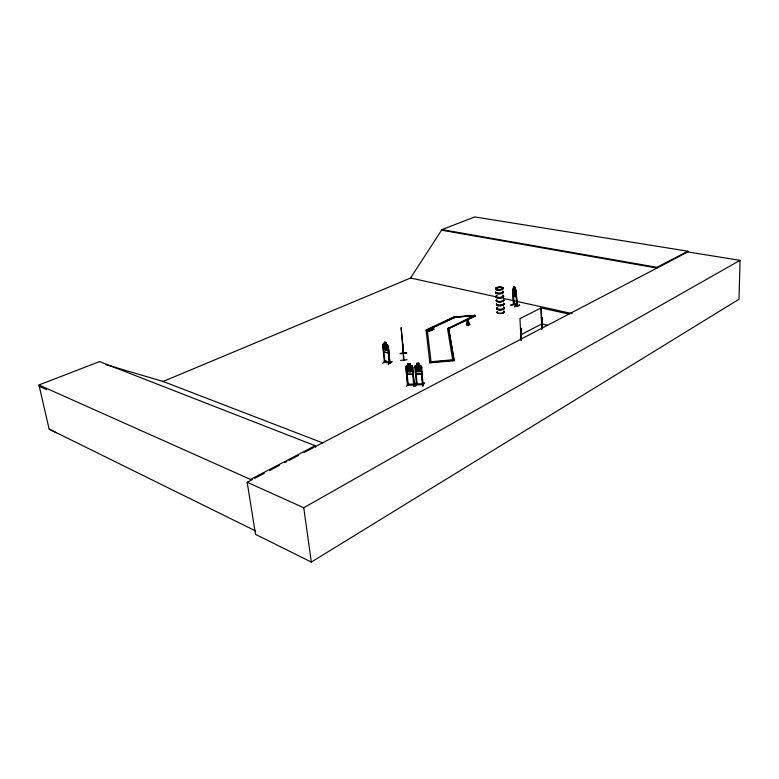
<?xml version="1.0" encoding="UTF-8"?>
<svg xmlns="http://www.w3.org/2000/svg" width="779" height="779" viewBox="0 0 779 779"><rect width="100%" height="100%" fill="white"/><g stroke="black" fill="none" stroke-linecap="round" stroke-linejoin="round"><path stroke-width="1.17" d="M56.419 432.773L49.135 429.102L38.95 384.982L99.546 361.602L315.154 445.715L315.349 447.204L314.726 446.961L687.838 251.929L687.847 251.208L474.781 216.922L441.946 229.601L410.543 278.035L163.113 381.457L105.555 364.533M467.663 324.999L467.819 321.055L468.228 324.989C464.878 325.671 469.143 316.995 467.838 323.129M687.838 251.929L740.05 260.352L738.989 299.253L311.327 562.078L255.502 534.345L247.186 482.259L252.542 479.465M501.501 289.243L501.978 289.067M496.613 288.24L497.654 288.133M466.972 324.736C466.095 316.693 471.042 323.947 468.228 324.989M467.205 324.911L467.653 321.036M467.03 324.531L467.624 320.977M388.77 350.891L388.37 352.819L384.174 352.059M511.131 305.144L515.951 303.683M406.346 372.187L407.31 374.251L412.588 374.183L413.104 372.06M415.275 371.856L416.229 373.959L421.527 373.881L422.033 371.787M382.606 363.326L386.15 360.628M406.57 386.296L408.011 383.064M415.48 385.994L416.561 383.122M416.862 382.801L415.859 386.004M422.724 385.926L423.776 382.693L422.734 385.586M422.432 384.096L417.067 383.862L417.145 384.602L415.567 367.522L414.905 367.63L415.567 367.522M423.143 383.813C422.987 384.359 421.624 385.186 416.522 384.622L414.759 366.208L415.528 365.526M421.527 373.881L416.239 373.92M414.185 386.209L415.256 383.287L413.844 386.121M413.707 384.836L412.11 367.746L412.734 367.737L412.11 367.746M414.272 384.203L413.532 384.388M413.805 385.868L414.915 383.005M421.03 367.542L421.692 367.435L421.03 367.542L422.598 384.563L421.069 367.445M423.172 383.911L423.075 384.563L421.546 366.12L419.219 365.4M416.765 363.326L419.024 363.296L416.755 363.355L417.028 365.536L415.967 366.227L416.327 370.142L417.602 371.807L419.715 371.778L420.689 370.083L420.339 366.159L419.151 365.478M416.94 365.468L414.759 366.208M407.573 384.164L414.175 384.086M408.284 384.768L408.235 384.174M412.588 374.183L407.31 374.251M415.489 365.458L420.748 365.409M411.799 365.692L412.588 366.432L414.243 384.845L412.519 366.461C412.169 365.147 408.624 365.546 411.39 366.471L411.75 370.385L410.776 372.08L408.673 372.109L407.398 370.453L407.027 366.529L408.089 365.818L407.894 363.705M407.807 363.637L410.066 363.608L407.797 363.666L408.079 365.848M407.992 365.779L406.55 365.77L405.81 366.549L407.631 384.923L405.898 366.549M406.628 367.824L405.966 367.931L406.628 367.824L408.177 384.914M406.531 365.799L411.789 365.721M497.684 288.337L497.245 288.094M385.06 361.612L384.388 362.206L382.723 344.678L383.336 344.036C386.102 345.389 382.557 340.287 386.131 342.487L386.238 344.581L387.514 344.776M385.021 362.186L382.762 344.649L383.365 344.114L387.553 344.756L388.234 345.496L389.909 363.111L388.351 346.752L387.845 346.674L389.296 363.024L390.036 363.004L384.485 362.235M405.888 366.578L406.58 365.838M513.799 288.454L513.264 288.834L514.043 304.628L513.517 304.56L513.03 288.035L516.126 289.954L516.983 306.011L516.01 290.888M388.195 364.299L391.808 361.807M389.237 362.42L389.977 362.42M383.278 350.063L384.096 352.147L388.409 352.79M387.543 344.717L386.335 344.503M383.297 344.065L384.534 344.318L384.368 342.283M384.573 344.299L383.735 344.824L384.115 348.573L385.186 350.316L386.89 350.579L387.64 349.119L387.26 345.37L386.277 344.561M416.463 384.008L417.086 383.989M408.196 384.271L407.456 384.29M496.924 288.016L497.09 288.045M247.186 482.259L303.761 507.752L740.05 260.352M254.684 478.335L264.334 473.291M269.7 470.497L279.349 465.452M284.705 462.648L286.847 461.528M288.99 460.408L298.639 455.364M304.005 452.56L313.655 447.516M315.154 445.715L250.517 479.445L38.95 384.982M441.946 229.601L656.97 267.324L687.847 251.208M520.995 328.319L520.46 328.465L520.995 328.319L521.55 339.079M541.746 329.585L541.58 317.647M541.746 317.793L542.34 328.3M520.781 334.814L541.853 323.889M403.97 360.064L401.117 327.579L403.619 353.403M403.347 353.442L403.288 352.848L403.6 353.423M467.828 323.928L466.124 324.804L468.13 325.349L469.98 324.512M426.395 329.809L428.859 330.598L426.999 330.442L454.43 317.744L454.313 316.868L474.421 315.476L447.847 328.68L474.45 315.953L475.346 316.167L474.421 315.476L454.352 317.335L426.123 330.627L427.32 330.52L426.395 329.809L453.514 317.063L454.391 317.277M475.346 316.167L447.545 329.011L475.307 315.69M429.716 330.919L429.424 331.387L429.307 330.413L431.108 330.257L429.336 330.734L428.732 329.624L428.859 330.598M432.413 329.644L432.121 330.111L432.004 329.147L433.806 328.981L432.004 329.147M428.606 329.274L453.544 317.53L474.421 315.476M431.624 329.478L429.696 329.166L431.527 329.011L432.121 330.111M430.027 329.011L431.547 329.322C430.349 327.141 432.725 330.491 433.825 329.303M416.989 383.998L417.047 384.612M416.424 384.505L423.201 384.407M413.552 384.105L413.571 384.826M414.233 384.826L407.583 384.904M416.366 383.891L417.057 383.881M407.534 384.797L414.233 384.69M516.594 305.329L517.129 305.387M516.574 305.456L517.09 305.387L513.858 304.297M519.661 305.329L514.646 306.712L519.661 305.349M514.676 306.644L519.476 304.988M513.458 303.976L513.984 304.063M384.32 361.631L384.933 361.719M516.156 291.064L517.149 305.962M513.419 295.445C510.751 290.304 516.555 300.363 516.36 295.007M514.919 288.921L514.851 286.984L513.712 286.516L514.812 287.032L515.25 296.263M467.351 324.346L467.867 324.23M384.845 361.709L384.914 362.303M389.763 362.517L385.079 361.797M416.473 384.485L416.522 383.862M516.828 305.806L516.068 292.037M400.202 353.374L406.657 352.809M407.125 359.723L400.581 360.395M431.05 361.738L452.735 359.791L452.852 360.804L447.506 328.534M454.108 360.171L429.813 362.362L429.862 362.868L454.147 360.687L448.704 328.426L447.808 328.193M501.91 289.009L501.832 289.389M431.926 328.991L433.806 328.981M429.696 329.166L432.102 329.79M426.999 330.442L428.908 330.432L429.404 331.065M427.019 330.763L428.927 330.754L429.424 331.387M429.229 330.267L431.108 330.257M431.138 330.578L429.258 330.588L428.732 329.624M403.707 360.102L402.431 343.851M389.422 362.323L389.568 362.917M383.414 345.993L382.781 345.993L383.287 346.071M387.718 346.762L388.224 346.84M392.051 361.884L391.71 361.495L388.273 364.27M384.953 361.884L389.315 362.459M441.995 230.243L656.97 268.064L656.97 267.324M496.096 296.838L410.582 278.015M503.224 298.406L572.098 313.577M569.098 314.103L540.986 307.89L541.794 329.439M541.278 317.686L541.882 317.725M541.23 317.822L541.756 317.686L542.203 328.378M541.687 323.86L547.51 325.213M447.847 328.68L448.743 328.904L454.147 360.687M424.136 382.995L423.094 385.887M422.783 385.868L423.737 382.684M162.694 381.301L322.857 442.959M513.828 289.067L514.89 289.506M514.013 292.505L515.075 292.953M517.11 305.943L513.517 304.56L512.894 289.613L513.838 304.667L513.458 304.005M39.242 386.267L46.565 389.617M49.135 429.102L255.658 530.986M432.024 329.468L432.442 329.955M431.108 328.504L431.527 329.011M429.336 330.734L429.745 331.231M428.411 329.77L428.83 330.277M431.956 329.313L431.42 328.358M514.861 288.892L515.464 289.739L515.153 294.423L514.091 293.975L513.439 292.261M406.424 372.138L407.368 374.154M469.124 324.473L467.965 320.967L469.075 324.687M474.45 315.953L474.323 315.076M468.744 324.872L467.906 321.036L468.237 323.119M303.761 507.752L311.327 562.078M427.281 330.043L431.147 362.751M426.084 330.15L429.862 362.868M406.687 353.121L400.231 353.705M387.845 346.674L389.481 362.926M410.066 363.608L410.251 365.74L409.997 363.676M419.024 363.296L419.131 365.507M454.313 316.868L454.43 317.744M402.655 343.705L403.035 350.238M513.712 286.516L514.179 295.816M520.82 328.271L521.433 340.228M520.635 328.504L521.258 340.462M521.073 340.413L519.944 318.572L541.152 307.919L542.048 328.232M502.883 295.426A3.837 1.295 -3.5 0 1 502.309 297.198A3.837 1.295 -3.5 0 1 497.138 297.432A3.837 1.295 -3.5 0 1 496.827 295.699M502.63 291.716A3.788 1.266 -3.5 0 1 500.459 293.81A3.788 1.266 -3.5 0 1 495.843 292.631M502.835 295.192A3.778 1.276 -3.5 0 1 502.26 296.935A3.778 1.276 -3.5 0 1 497.158 297.169A3.778 1.276 -3.5 0 1 496.856 295.465M502.874 295.893A3.778 1.276 -3.5 0 1 502.543 297.549A3.778 1.276 -3.5 0 1 497.703 297.987A3.778 1.276 -3.5 0 1 496.379 296.478M503.546 299.516A3.788 1.285 -3.5 0 1 499.923 301.463A3.788 1.285 -3.5 0 1 496.574 299.837M502.903 295.64A3.837 1.295 -3.5 0 1 502.319 297.412A3.837 1.295 -3.5 0 1 497.148 297.646A3.837 1.295 -3.5 0 1 496.836 295.913M502.65 291.239A3.837 1.276 -3.5 0 1 500.439 293.362A3.837 1.276 -3.5 0 1 495.765 292.174M503.059 291.278A3.788 1.256 -3.5 0 1 499.933 293.157A3.788 1.256 -3.5 0 1 495.804 291.93M503.555 299.691A3.778 1.285 -3.5 0 1 499.933 301.639A3.778 1.285 -3.5 0 1 496.583 300.012M502.659 291.453A3.837 1.276 -3.5 0 1 500.459 293.576A3.837 1.276 -3.5 0 1 495.775 292.388M503.565 307.277A3.817 1.324 -3.5 0 1 502.991 309.088A3.817 1.324 -3.5 0 1 497.839 309.321A3.817 1.324 -3.5 0 1 497.528 307.549M503.779 303.868A3.768 1.295 -3.5 0 1 500.663 305.796A3.768 1.295 -3.5 0 1 496.554 304.521M503.507 307.053A3.768 1.305 -3.5 0 1 502.942 308.835A3.768 1.305 -3.5 0 1 497.859 309.059A3.768 1.305 -3.5 0 1 497.557 307.316M503.546 307.744A3.768 1.305 -3.5 0 1 502.991 309.536A3.768 1.305 -3.5 0 1 497.908 309.76A3.768 1.305 -3.5 0 1 497.596 308.007M503.75 311.074A3.768 1.315 -3.4 0 1 503.419 312.778A3.768 1.315 -3.4 0 1 498.609 313.216A3.768 1.315 -3.4 0 1 497.275 311.649M503.575 307.491A3.817 1.324 -3.5 0 1 503.01 309.302A3.817 1.324 -3.5 0 1 497.849 309.536A3.817 1.324 -3.5 0 1 497.547 307.763M503.809 303.411A3.827 1.315 -3.5 0 1 500.644 305.358A3.827 1.315 -3.5 0 1 496.476 304.063M503.74 303.177A3.768 1.295 -3.5 0 1 500.624 305.095A3.768 1.295 -3.5 0 1 496.515 303.82M503.555 300.042A3.768 1.285 -3.5 0 1 499.952 301.979A3.768 1.285 -3.5 0 1 496.613 300.353M503.555 299.827A3.778 1.285 -3.5 0 1 499.943 301.785A3.778 1.285 -3.5 0 1 496.593 300.149M503.75 311.211A3.768 1.315 -3.4 0 1 503.429 312.924A3.768 1.315 -3.4 0 1 498.618 313.353A3.768 1.315 -3.4 0 1 497.284 311.785M503.818 303.625A3.827 1.315 -3.5 0 1 500.663 305.572A3.827 1.315 -3.5 0 1 496.496 304.277M383.911 344.893L385.303 347.376C383.025 349.44 385.381 350.939 385.712 347.862L387.484 350.063L386.053 347.483L386.968 345.36L385.654 346.976L383.911 344.893M407.3 366.558L408.956 368.954C406.063 371.573 408.946 372.732 409.442 369.402C410.494 372.722 413.289 371.447 409.881 368.925C412.539 366.451 410.007 365.263 409.394 368.457L407.3 366.558M416.239 366.257L417.895 368.652C414.993 371.271 417.875 372.43 418.391 369.09C419.423 372.42 422.237 371.145 418.829 368.623C421.342 366.227 419.024 364.903 418.342 368.155L416.979 366.266L416.239 366.257M515.961 303.469L510.985 305.095L515.961 303.469M418.615 363.725L417.252 363.744L417.32 364.445L418.674 364.426L418.615 363.725M409.657 364.036L408.303 364.056L408.362 364.757L409.715 364.738L409.657 364.036M419.209 366.179L417.096 366.208L417.456 370.132L419.56 370.103L419.209 366.179M410.26 366.481L408.157 366.51L408.517 370.434L410.621 370.405L410.26 366.481M385.809 342.828L384.709 342.663L384.777 343.335L385.878 343.5L385.809 342.828M386.345 345.224L384.641 344.97L385.021 348.71L386.725 348.982L386.345 345.224M514.588 287.276L513.906 286.993L514.617 287.889L514.588 287.276M496.953 289.525A3.788 1.246 -3.6 0 0 503.068 288.405A3.798 1.256 -3.6 0 0 497.966 287.315A3.798 1.256 -3.6 0 0 496.953 289.525A3.798 1.256 -3.6 0 0 503.078 288.396A3.788 1.246 -3.6 0 0 497.966 287.324A3.788 1.246 -3.6 0 0 496.953 289.525M496.983 289.866A3.788 1.246 -3.5 0 0 503.088 288.746A3.788 1.246 -3.5 0 0 497.985 287.665A3.788 1.246 -3.5 0 0 496.983 289.866M496.963 289.661A3.798 1.256 -3.5 0 0 503.088 288.542A3.798 1.256 -3.5 0 0 497.976 287.461A3.798 1.256 -3.5 0 0 496.963 289.661"/></g></svg>
